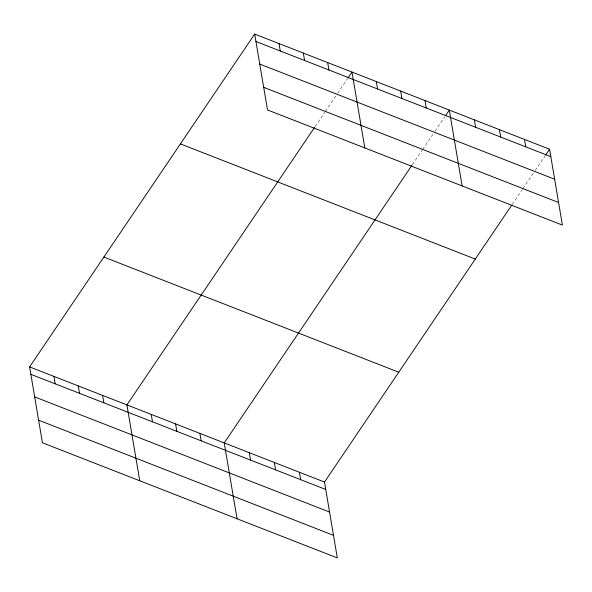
<?xml version="1.0" encoding="UTF-8"?>
<svg xmlns="http://www.w3.org/2000/svg" width="592" height="592" viewBox="0 0 592 592"><rect width="100%" height="100%" fill="white"/><g stroke="black" fill="none" stroke-linecap="round" stroke-linejoin="round"><path stroke-width="0.44" stroke-dasharray="2.96 2.22" d="M315.107 126.607L324.845 112.221M325.356 111.459L336.115 95.556M337.647 93.284L347.378 78.891M412.424 164.613L422.155 150.22M422.666 149.458L433.425 133.555M434.965 131.283L444.696 116.89M512.176 204.521L522.418 189.366M522.928 188.611L533.688 172.701M535.227 170.429L545.469 155.282"/><path stroke-width="0.89" d="M511.658 205.276L324.49 482.058L337.322 557.93L42.432 442.779L29.6 366.907L254.678 34.07L549.568 149.221L562.4 225.093L267.51 109.942L254.678 34.07M314.596 127.369L126.91 404.906L139.749 480.778M347.896 78.129L351.988 72.069L364.827 147.941M411.914 165.368L224.227 442.905L237.059 518.777M445.717 115.373L449.306 110.068L462.137 185.94M545.979 154.527L549.568 149.221M255.929 41.484L550.819 156.636M259.755 64.077L554.645 179.228M263.692 87.35L558.582 202.501M180.405 143.908L475.295 259.059M103.874 257.069L398.764 372.22M29.6 366.907L324.49 482.058M30.851 374.314L325.741 489.466M34.676 396.906L329.566 512.058M38.613 420.187L333.503 535.338M524.505 139.438L525.755 146.846M499.433 129.648L500.691 137.055M474.37 119.858L475.628 127.273M424.975 100.573L426.233 107.981M400.651 91.072L401.901 98.479M376.32 81.57L377.57 88.985M327.665 62.574L328.915 69.982M303.333 53.073L304.591 60.48M279.01 43.571L280.26 50.986M299.426 472.268L300.677 479.683M274.355 462.478L275.613 469.893M249.291 452.695L250.549 460.102M199.896 433.403L201.154 440.818M175.572 423.909L176.823 431.316M151.241 414.407L152.492 421.815M102.586 395.404L103.837 402.819M78.255 385.903L79.513 393.317M53.931 376.408L55.182 383.816"/></g></svg>
